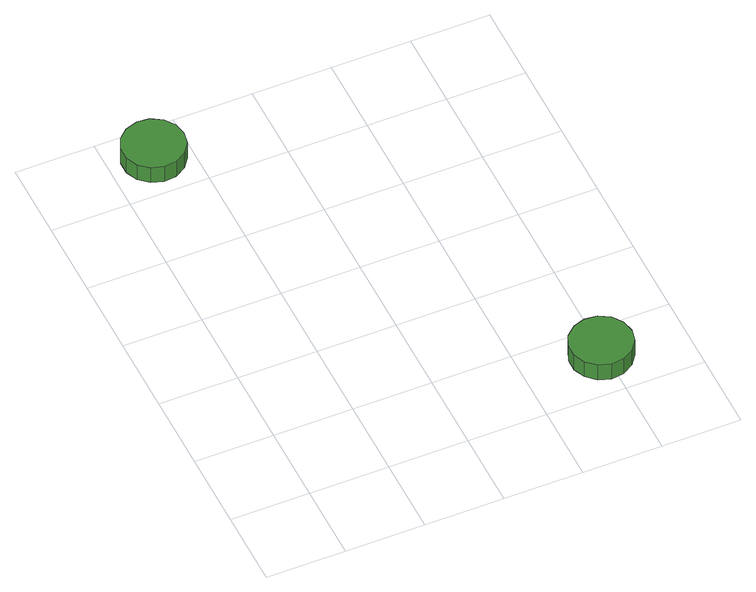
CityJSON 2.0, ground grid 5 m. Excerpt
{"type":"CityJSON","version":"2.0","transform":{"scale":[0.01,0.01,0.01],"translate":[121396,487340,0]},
"CityObjects":{
"tree1":{"type":"SolitaryVegetationObject","attributes":{"function":"something"},"geometry":[{"type":"MultiSurface","lod":"1","boundaries":[[[0,1,2,3,4,5,6,7,8,9,10,11,12,13,14]],[[15,16,17,18,19,20,21,22,23,24,25,26,27,28,29]],[[0,29,28,1]],[[1,28,27,2]],[[2,27,26,3]],[[3,26,25,4]],[[4,25,24,5]],[[5,24,23,6]],[[6,23,22,7]],[[7,22,21,8]],[[8,21,20,9]],[[9,20,19,10]],[[10,19,18,11]],[[11,18,17,12]],[[12,17,16,13]],[[13,16,15,14]],[[14,15,29,0]]]}]},
"tree2":{"type":"SolitaryVegetationObject","attributes":{"function":"something"},"geometry":[{"type":"MultiSurface","lod":"1","boundaries":[[[30,31,32,33,34,35,36,37,38,39,40,41,42,43,44]],[[45,46,47,48,49,50,51,52,53,54,55,56,57,58,59]],[[30,59,58,31]],[[31,58,57,32]],[[32,57,56,33]],[[33,56,55,34]],[[34,55,54,35]],[[35,54,53,36]],[[36,53,52,37]],[[37,52,51,38]],[[38,51,50,39]],[[39,50,49,40]],[[40,49,48,41]],[[41,48,47,42]],[[42,47,46,43]],[[43,46,45,44]],[[44,45,59,30]]]}]}
},
"vertices":[
[466,2776,168],[450,2855,168],[402,2920,168],[332,2961,168],[252,2969,168],[175,2944,168],[114,2890,168],[82,2816,168],[82,2735,168],[114,2661,168],[175,2607,168],[252,2582,168],[332,2591,168],[402,2631,168],[450,2697,168],[450,2697,43],[402,2631,43],[332,2591,43],[252,2582,43],[175,2607,43],[114,2661,43],[82,2735,43],[82,2816,43],[114,2890,43],[175,2944,43],[252,2969,43],[332,2961,43],[402,2920,43],[450,2855,43],[466,2776,43],
[2166,283,183],[2149,362,183],[2101,428,183],[2031,468,183],[1951,476,183],[1874,451,183],[1814,397,183],[1781,323,183],[1781,243,183],[1814,169,183],[1874,114,183],[1951,89,183],[2031,98,183],[2101,138,183],[2149,204,183],[2149,204,58],[2101,138,58],[2031,98,58],[1951,89,58],[1874,114,58],[1814,169,58],[1781,243,58],[1781,323,58],[1814,397,58],[1874,451,58],[1951,476,58],[2031,468,58],[2101,428,58],[2149,362,58],[2166,283,58]
]}
